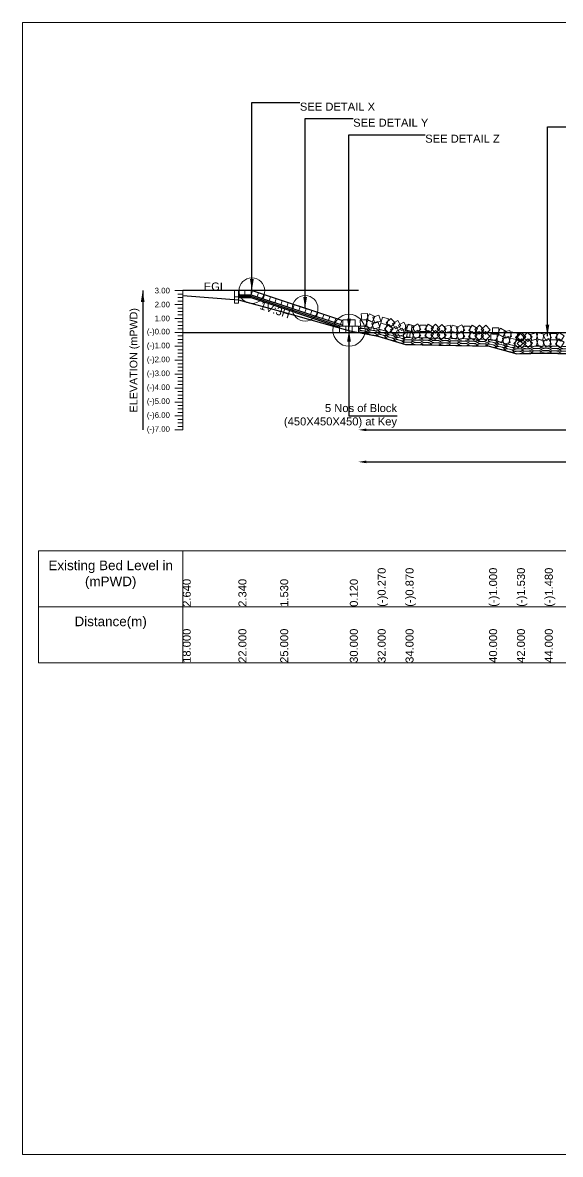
# Model space of a CAD drawing. Header units: inches. Extents: x 89000 to 305017, y -7071 to 0.
# Drawn here: x 280000 to 283359, y -7071 to 0 of the extents above; entities that cross this region are included whole.
import ezdxf

# ---------------------------------------------------------------- set-up
doc = ezdxf.new("R2010")
doc.units = ezdxf.units.IN
doc.header["$LTSCALE"] = 7
doc.header["$MEASUREMENT"] = 0
for name, color, linetype, lineweight in [('Cross section Data Border', 7, 'Continuous', 9), ('Cross Section Labels', 7, 'Continuous', 9), ('Existing_Bed_Level for Xsection', 7, 'Continuous', 25), ('Long Section Labels', 7, 'Continuous', 9)]:
    doc.layers.add(name, color=color, linetype=linetype, lineweight=lineweight)
doc.styles.get("Standard").update_dxf_attribs({"font": 'arial.ttf'})
doc.dimstyles.new('Appron Lebeling Style', dxfattribs={"dimtxt": 50, "dimasz": 50, "dimexe": 0.18, "dimexo": 0.0625, "dimgap": 0.09, "dimtad": 0, "dimtih": 1, "dimtoh": 1, "dimdec": 4, "dimzin": 0, "dimdsep": 46, "dimtxsty": 'Standard', "dimcen": 0.09, "dimse1": 1, "dimse2": 1, "dimadec": 0, "dimazin": 0, "dimtfac": 1, "dimtdec": 4, "dimtofl": 0, "dimtmove": 0, "dimatfit": 3, "dimfxl": 1, "dimtolj": 1, "dimtzin": 0, "dimarcsym": 0})
doc.dimstyles.get("Standard").update_dxf_attribs({"dimtxt": 0.18, "dimasz": 0.18, "dimexe": 0.18, "dimexo": 0.0625, "dimgap": 0.09, "dimtad": 0, "dimtih": 1, "dimtoh": 1, "dimdec": 4, "dimzin": 0, "dimdsep": 46, "dimtxsty": 'Standard', "dimcen": 0.09, "dimadec": 0, "dimazin": 0, "dimtfac": 1, "dimtdec": 4, "dimtofl": 0, "dimtmove": 0, "dimatfit": 3, "dimfxl": 1, "dimtolj": 1, "dimtzin": 0, "dimarcsym": 0})

# ---------------------------------------------------------------- blocks, each defined once
blk = doc.blocks.new('*D61')
at = {"layer": 'Cross Section Labels', "color": 0, "lineweight": -2, "transparency": 16777216}
for p, q in [((282147.5, -2544.4), (284312.6, -2544.4)), ((286722.9, -2544.4), (284557.8, -2544.4))]:
    blk.add_line(p, q, dxfattribs=at)
at = {"layer": 'Cross Section Labels', "color": 0, "transparency": 16777216}
for points in [[(282147.5, -2536), (282147.5, -2552.7), (282097.5, -2544.4)], [(286722.9, -2536), (286722.9, -2552.7), (286772.9, -2544.4)]]:
    blk.add_solid(points, dxfattribs=at)
at = {"layer": 'Defpoints', "color": 0, "transparency": 16777216}
for p in [(282097.5, -1935.4), (286772.9, -2255.1), (286772.9, -2544.4)]:
    blk.add_point(p, dxfattribs=at)
at = {"layer": 'Cross Section Labels', "color": 0, "transparency": 16777216, "insert": (284435.2, -2544.4), "char_height": 50, "attachment_point": 5}
blk.add_mtext('\\A1;54.00 m', dxfattribs=at)
blk = doc.blocks.new('*D62')
at = {"layer": 'Cross Section Labels', "color": 0, "lineweight": -2, "transparency": 16777216}
for p, q in [((282147.5, -2744.4), (284079.6, -2744.4)), ((286722.9, -2744.4), (284790.8, -2744.4))]:
    blk.add_line(p, q, dxfattribs=at)
at = {"layer": 'Cross Section Labels', "color": 0, "transparency": 16777216}
for points in [[(282147.5, -2736), (282147.5, -2752.7), (282097.5, -2744.4)], [(286722.9, -2736), (286722.9, -2752.7), (286772.9, -2744.4)]]:
    blk.add_solid(points, dxfattribs=at)
at = {"layer": 'Defpoints', "color": 0, "transparency": 16777216}
for p in [(282097.5, -1935.4), (286772.9, -2255.1), (286772.9, -2744.4)]:
    blk.add_point(p, dxfattribs=at)
at = {"layer": 'Cross Section Labels', "color": 0, "transparency": 16777216, "insert": (284435.2, -2744.4), "char_height": 50, "attachment_point": 5}
blk.add_mtext('\\A1;Block @27.00 m³/m ^JGoo Bag @27.00 m³/m ', dxfattribs=at)

msp = doc.modelspace()

# ---------------------------------------------------------------- linework, layer by layer
at = {"layer": 'Cross section Data Border'}
msp.add_lwpolyline([(280100, -3300), (289608.90592, -3300), (289608.90592, -4000), (280100, -4000)], close=True, dxfattribs=at)
for points in [[(281000, -3300), (281000, -4000)], [(280100, -3650), (289608.90592, -3650)]]:
    msp.add_lwpolyline(points, dxfattribs=at)
at = {"layer": 'Cross Section Labels'}
msp.add_lwpolyline([(280000, 0), (290000, 0), (290000, -7071), (280000, -7071)], close=True, dxfattribs=at)
for centre, radius in [((281431.98846, -1674.37), 80), ((281764.76346, -1785.295), 80), ((282038.81346, -1922.32), 100)]:
    msp.add_circle(centre, radius, dxfattribs=at)
at = {"layer": 'Existing_Bed_Level for Xsection'}
for points in [[(282097.53846, -1674.37), (281000, -1674.37)], [(281999.66346, -1863.595), (281436.00656, -1675.70937), (281431.98846, -1674.37), (281427.75301, -1674.37), (281349.45301, -1674.37)], [(281000, -1705.69), (281348, -1731.79), (281609, -1802.26), (282044, -1924.93), (282218, -1958.86), (282392, -2011.06), (282914, -2022.37), (283088, -2068.48), (283262, -2064.13), (284567, -2098.93), (285002, -2145.91), (285437, -2172.88), (285698, -2196.37), (286394, -2240.74), (286829, -2257.27), (287264, -2279.02), (287699, -2312.08), (288134, -2320.78), (288656, -2320.78), (289091, -2500)], [(281349.45301, -1700.47), (281427.75301, -1700.47), (281999.66346, -1891.10682)], [(281349.45301, -1709.17), (281426.3412, -1709.17), (281987.4912, -1896.22)], [(281349.45301, -1717.87), (281424.92938, -1717.87), (281980.08846, -1902.92303)], [(281000, -1935.37), (289091, -1935.37)]]:
    msp.add_lwpolyline(points, dxfattribs=at)
at = {"layer": 'Long Section Labels'}
for points in [[(281000, -1674.37), (280950, -1674.37)], [(281000, -1696.12), (280970, -1696.12)], [(281000, -2544.37), (281000, -2457.37), (281000, -2370.37), (281000, -2283.37), (281000, -2196.37), (281000, -2109.37), (281000, -2022.37), (281000, -1935.37), (281000, -1848.37), (281000, -1761.37), (281000, -1674.37)], [(281000, -1761.37), (280950, -1761.37)], [(281000, -1717.87), (280970, -1717.87)], [(281000, -1739.62), (280970, -1739.62)], [(281000, -1783.12), (280970, -1783.12)], [(281000, -1804.87), (280970, -1804.87)], [(281000, -1826.62), (280970, -1826.62)], [(281000, -1848.37), (280950, -1848.37)], [(281000, -1870.12), (280970, -1870.12)], [(281000, -1891.87), (280970, -1891.87)], [(281000, -1935.37), (280950, -1935.37)], [(281000, -1913.62), (280970, -1913.62)], [(281000, -1957.12), (280970, -1957.12)], [(281000, -1978.87), (280970, -1978.87)], [(281000, -2022.37), (280950, -2022.37)], [(281000, -2000.62), (280970, -2000.62)], [(281000, -2044.12), (280970, -2044.12)], [(281000, -2109.37), (280950, -2109.37)], [(281000, -2065.87), (280970, -2065.87)], [(281000, -2087.62), (280970, -2087.62)], [(281000, -2131.12), (280970, -2131.12)], [(281000, -2152.87), (280970, -2152.87)], [(281000, -2174.62), (280970, -2174.62)], [(281000, -2196.37), (280950, -2196.37)], [(281000, -2218.12), (280970, -2218.12)], [(281000, -2239.87), (280970, -2239.87)], [(281000, -2261.62), (280970, -2261.62)], [(281000, -2283.37), (280950, -2283.37)], [(281000, -2305.12), (280970, -2305.12)], [(281000, -2326.87), (280970, -2326.87)], [(281000, -2370.37), (280950, -2370.37)], [(281000, -2348.62), (280970, -2348.62)], [(281000, -2392.12), (280970, -2392.12)], [(281000, -2457.37), (280950, -2457.37)], [(281000, -2413.87), (280970, -2413.87)], [(281000, -2435.62), (280970, -2435.62)], [(281000, -2544.37), (280950, -2544.37)], [(281000, -2479.12), (280970, -2479.12)], [(281000, -2500.87), (280970, -2500.87)], [(281000, -2522.62), (280970, -2522.62)]]:
    msp.add_lwpolyline(points, dxfattribs=at)
for points in [[(281349.45301, -1674.37), (281323.35301, -1674.37), (281323.35301, -1713.52), (281349.45301, -1713.52)], [(281388.60301, -1674.37), (281349.45301, -1674.37), (281349.45301, -1700.47), (281388.60301, -1700.47)], [(281427.75301, -1674.37), (281388.60301, -1674.37), (281388.60301, -1700.47), (281427.75301, -1700.47)], [(281473.14751, -1688.08968), (281436.00656, -1675.70937), (281427.75301, -1700.47), (281464.89397, -1712.85032)], [(281510.28846, -1700.47), (281473.14751, -1688.08968), (281464.89397, -1712.85032), (281502.03492, -1725.23063)], [(281349.45301, -1713.52), (281323.35301, -1713.52), (281323.35301, -1752.67), (281349.45301, -1752.67)], [(281547.42941, -1712.85032), (281510.28846, -1700.47), (281502.03492, -1725.23063), (281539.17587, -1737.61095)], [(281584.57036, -1725.23063), (281547.42941, -1712.85032), (281539.17587, -1737.61095), (281576.31682, -1749.99127)], [(281621.71131, -1737.61095), (281584.57036, -1725.23063), (281576.31682, -1749.99127), (281613.45777, -1762.37159)], [(281658.85227, -1749.99127), (281621.71131, -1737.61095), (281613.45777, -1762.37159), (281650.59872, -1774.7519)], [(281695.99322, -1762.37159), (281658.85227, -1749.99127), (281650.59872, -1774.7519), (281687.73967, -1787.13222)], [(281733.13417, -1774.7519), (281695.99322, -1762.37159), (281687.73967, -1787.13222), (281724.88062, -1799.51254)], [(281770.27512, -1787.13222), (281733.13417, -1774.7519), (281724.88062, -1799.51254), (281762.02157, -1811.89285)], [(281807.41607, -1799.51254), (281770.27512, -1787.13222), (281762.02157, -1811.89285), (281799.16253, -1824.27317)], [(281844.55702, -1811.89285), (281807.41607, -1799.51254), (281799.16253, -1824.27317), (281836.30348, -1836.65349)], [(281881.69797, -1824.27317), (281844.55702, -1811.89285), (281836.30348, -1836.65349), (281873.44443, -1849.0338)], [(281918.83892, -1836.65349), (281881.69797, -1824.27317), (281873.44443, -1849.0338), (281910.58538, -1861.41412)], [(281955.97987, -1849.0338), (281918.83892, -1836.65349), (281910.58538, -1861.41412), (281947.72633, -1873.79444)], [(282154.65357, -1817.04187), (282115.59786, -1819.75735), (282118.31334, -1858.81306), (282157.36905, -1856.09758)], [(282201.09188, -1836.42869), (282165.91779, -1819.23839), (282148.7275, -1854.41248), (282183.90159, -1871.60277)], [(282225.5012, -1828.04671), (282188.46893, -1840.74842), (282201.17065, -1877.78069), (282238.20292, -1865.07897)], [(281993.12083, -1861.41412), (281955.97987, -1849.0338), (281947.72633, -1873.79444), (281984.86728, -1886.17476)], [(282019.23846, -1896.22), (281980.08846, -1896.22), (281980.08846, -1935.37), (282019.23846, -1935.37)], [(282038.81346, -1857.07), (281999.66346, -1857.07), (281999.66346, -1896.22), (282038.81346, -1896.22)], [(282058.38846, -1896.22), (282019.23846, -1896.22), (282019.23846, -1935.37), (282058.38846, -1935.37)], [(282077.96346, -1857.07), (282038.81346, -1857.07), (282038.81346, -1896.22), (282077.96346, -1896.22)], [(282097.53846, -1896.22), (282058.38846, -1896.22), (282058.38846, -1935.37), (282097.53846, -1935.37)], [(282147.16045, -1855.46811), (282108.10474, -1858.18359), (282110.82022, -1897.2393), (282149.87593, -1894.52382)], [(282193.59876, -1874.85492), (282158.42468, -1857.66463), (282141.23438, -1892.83872), (282176.40847, -1910.02901)], [(282218.00809, -1866.47294), (282180.97582, -1879.17466), (282193.67754, -1916.20693), (282230.7098, -1903.50521)], [(282274.44044, -1888.59469), (282236.94155, -1877.34502), (282225.69188, -1914.84392), (282263.19077, -1926.09359)], [(282285.69011, -1851.09579), (282248.19122, -1839.84612), (282236.94155, -1877.34502), (282274.44044, -1888.59469)], [(282315.2366, -1913.7733), (282288.36938, -1885.29743), (282259.89352, -1912.16465), (282286.76074, -1940.64052)], [(282326.48627, -1876.2744), (282299.61905, -1847.79854), (282271.14319, -1874.66576), (282298.01041, -1903.14162)], [(282333.02923, -1897.70609), (282298.5514, -1916.25337), (282317.09868, -1950.7312), (282351.57651, -1932.18392)], [(282344.2789, -1860.20719), (282309.80107, -1878.75447), (282328.34835, -1913.2323), (282362.82618, -1894.68502)], [(282389.08175, -1943.41248), (282370.50702, -1908.94943), (282336.04397, -1927.52416), (282354.6187, -1961.98721)], [(282400.33142, -1905.91358), (282381.75669, -1871.45053), (282347.29364, -1890.02526), (282365.86837, -1924.48831)], [(282431.45447, -1890.22911), (282392.32145, -1889.07605), (282391.16838, -1928.20906), (282430.3014, -1929.36213)], [(282446.88102, -1895.28984), (282409.29559, -1884.33276), (282398.3385, -1921.91819), (282435.92394, -1932.87527)], [(282469.50898, -1882.87824), (282435.17675, -1901.69366), (282453.99217, -1936.02589), (282488.3244, -1917.21048)], [(282520.88582, -1891.15374), (282481.74501, -1890.30569), (282480.89696, -1929.4465), (282520.03777, -1930.29455)], [(282566.91713, -1904.54803), (282533.43207, -1884.26324), (282513.14727, -1917.7483), (282546.63234, -1938.0331)], [(282579.7837, -1884.31973), (282551.49652, -1911.38554), (282578.56233, -1939.67271), (282606.84951, -1912.6069)], [(282645.9908, -1913.43291), (282618.90247, -1885.1673), (282590.63686, -1912.25563), (282617.72519, -1940.52124)], [(282671.80759, -1890.02052), (282633.78284, -1899.33938), (282643.1017, -1937.36413), (282681.12645, -1928.04526)], [(282720.86672, -1901.2262), (282683.28128, -1890.26911), (282672.3242, -1927.85455), (282709.90963, -1938.81163)], [(282743.49468, -1888.8146), (282709.16244, -1907.63001), (282727.97786, -1941.96225), (282762.3101, -1923.14683)], [(282794.87152, -1897.09009), (282755.73071, -1896.24204), (282754.88265, -1935.38286), (282794.02347, -1936.23091)], [(282840.90283, -1910.48439), (282807.41776, -1890.1996), (282787.13297, -1923.68466), (282820.61804, -1943.96946)], [(282853.7694, -1890.25608), (282825.48222, -1917.32189), (282852.54803, -1945.60907), (282880.83521, -1918.54326)], [(282919.9765, -1919.36927), (282892.88817, -1891.10366), (282864.62256, -1918.19198), (282891.71089, -1946.4576)], [(282974.62892, -1906.97838), (282935.47909, -1907.09404), (282935.59475, -1946.24387), (282974.74458, -1946.12821)], [(282420.2048, -1927.72801), (282381.07178, -1926.57495), (282379.91872, -1965.70796), (282419.05173, -1966.86103)], [(282446.03297, -1934.43065), (282408.44754, -1923.47357), (282397.49045, -1961.05901), (282435.07589, -1972.01609)], [(282468.66093, -1922.01905), (282434.3287, -1940.83447), (282453.14412, -1975.16671), (282487.47635, -1956.35129)], [(282520.03777, -1930.29455), (282480.89696, -1929.4465), (282480.04891, -1968.58731), (282519.18972, -1969.43536)], [(282566.06908, -1943.68885), (282532.58402, -1923.40405), (282512.29922, -1956.88912), (282545.78429, -1977.17391)], [(282578.93565, -1923.46054), (282550.64847, -1950.52635), (282577.71428, -1978.81353), (282606.00146, -1951.74772)], [(282645.14275, -1952.57373), (282618.05442, -1924.30811), (282589.78881, -1951.39644), (282616.87714, -1979.66206)], [(282670.95954, -1929.16133), (282632.93479, -1938.48019), (282642.25365, -1976.50494), (282680.2784, -1967.18608)], [(282720.01867, -1940.36701), (282682.43323, -1929.40993), (282671.47615, -1966.99536), (282709.06158, -1977.95244)], [(282742.64663, -1927.95541), (282708.31439, -1946.77083), (282727.12981, -1981.10307), (282761.46205, -1962.28765)], [(282794.02347, -1936.23091), (282754.88265, -1935.38286), (282754.0346, -1974.52367), (282793.17542, -1975.37172)], [(282840.05478, -1949.6252), (282806.56971, -1929.34041), (282786.28492, -1962.82547), (282819.76999, -1983.11027)], [(282852.92135, -1929.3969), (282824.63417, -1956.46271), (282851.69998, -1984.74988), (282879.98716, -1957.68407)], [(282919.12845, -1958.51008), (282892.04012, -1930.24447), (282863.77451, -1957.3328), (282890.86283, -1985.59841)], [(282964.60033, -1944.82214), (282925.4505, -1944.9378), (282925.56616, -1984.08763), (282964.71599, -1983.97197)], [(283009.64856, -1967.25029), (282975.6938, -1947.76191), (282956.20543, -1981.71667), (282990.16019, -2001.20505)], [(283019.67716, -1929.40653), (282985.7224, -1909.91815), (282966.23402, -1943.87291), (283000.18878, -1963.36129)], [(283034.56067, -1960.50792), (282996.7666, -1970.72215), (283006.98083, -2008.51622), (283044.7749, -1998.30199)], [(283044.58927, -1922.66417), (283006.79519, -1932.8784), (283017.00942, -1970.67247), (283054.8035, -1960.45824)], [(283082.55068, -1980.63309), (283044.70693, -1970.60449), (283034.67833, -2008.44825), (283072.52209, -2018.47684)], [(283092.57928, -1942.78933), (283054.73552, -1932.76074), (283044.70693, -1970.60449), (283082.55068, -1980.63309)], [(283124.14134, -2004.47646), (283096.36545, -1976.88619), (283068.77519, -2004.66207), (283096.55107, -2032.25234)], [(283134.16993, -1966.6327), (283106.39405, -1939.04243), (283078.80378, -1966.81831), (283106.57966, -1994.40858)], [(283115.6877, -1936.96872), (283088.69369, -1965.32442), (283117.04939, -1992.31843), (283144.04341, -1963.96273)], [(283116.66615, -1976.10649), (283089.67214, -2004.46219), (283118.02784, -2031.4562), (283145.02185, -2003.1005)], [(283183.18063, -1962.96225), (283154.80344, -1935.99082), (283127.83201, -1964.36801), (283156.2092, -1991.33944)], [(283184.15907, -2002.10002), (283155.78188, -1975.1286), (283128.81046, -2003.50578), (283157.18765, -2030.47721)], [(283207.87733, -1938.37121), (283170.32861, -1949.45344), (283181.41085, -1987.00217), (283218.95957, -1975.91993)], [(283208.85578, -1977.50898), (283171.30706, -1988.59122), (283182.38929, -2026.13994), (283219.93802, -2015.0577)], [(283257.40572, -1947.27652), (283219.35014, -1938.08439), (283210.15801, -1976.13997), (283248.21359, -1985.3321)], [(283258.38416, -1986.41429), (283220.32858, -1977.22216), (283211.13645, -2015.27774), (283249.19203, -2024.46987)], [(283285.09132, -1974.03288), (283250.66549, -1992.6765), (283269.30912, -2027.10233), (283303.73494, -2008.45871)], [(283286.13495, -1934.89679), (283251.70912, -1953.54042), (283270.35274, -1987.96625), (283304.77857, -1969.32262)], [(283337.46979, -1943.42892), (283298.3337, -1942.38529), (283297.29008, -1981.52138), (283336.42616, -1982.56501)], [(283382.38997, -1996.18916), (283349.00668, -1975.73729), (283328.55482, -2009.12057), (283361.9381, -2029.57244)], [(283383.4336, -1957.05307), (283350.05031, -1936.6012), (283329.59845, -1969.98449), (283362.98173, -1990.43635)], [(283336.42616, -1982.56501), (283297.29008, -1981.52138), (283296.24645, -2020.65747), (283335.38253, -2021.70109)]]:
    msp.add_lwpolyline(points, close=True, dxfattribs=at)
for centre, major_axis in [((282130.2029, -1919.13671), (28.41834, -5.54158)), ((282133.03363, -1904.62013), (28.41834, -5.54158)), ((282189.87031, -1915.70328), (28.41834, -5.54158)), ((282127.37217, -1933.65329), (28.41834, -5.54158)), ((282184.20884, -1944.73644), (28.41834, -5.54158)), ((282187.03957, -1930.21986), (28.41834, -5.54158)), ((282241.23309, -1958.10932), (27.73252, -8.31976)), ((282245.48296, -1943.94307), (27.73252, -8.31976)), ((282249.73284, -1929.77682), (27.73252, -8.31976)), ((282296.69812, -1974.74883), (27.73252, -8.31976)), ((282300.948, -1960.58258), (27.73252, -8.31976)), ((282305.19787, -1946.41633), (27.73252, -8.31976)), ((282352.16316, -1991.38834), (27.73252, -8.31976)), ((282356.41304, -1977.22209), (27.73252, -8.31976)), ((282360.66291, -1963.05584), (27.73252, -8.31976)), ((282406.89545, -1974.39906), (28.94681, -0.62718)), ((282464.78906, -1975.65342), (28.94681, -0.62718)), ((282522.68268, -1976.90778), (28.94681, -0.62718)), ((282580.57629, -1978.16214), (28.94681, -0.62718)), ((282638.4699, -1979.4165), (28.94681, -0.62718)), ((282696.36351, -1980.67086), (28.94681, -0.62718)), ((282754.25713, -1981.92523), (28.94681, -0.62718)), ((282812.15074, -1983.17959), (28.94681, -0.62718)), ((282870.04435, -1984.43395), (28.94681, -0.62718)), ((282936.17314, -1989.99462), (27.98756, -7.4167)), ((282406.2547, -2003.97212), (28.94681, -0.62718)), ((282406.57508, -1989.18559), (28.94681, -0.62718)), ((282464.14831, -2005.22648), (28.94681, -0.62718)), ((282464.46869, -1990.43995), (28.94681, -0.62718)), ((282522.04193, -2006.48084), (28.94681, -0.62718)), ((282522.3623, -1991.69431), (28.94681, -0.62718)), ((282579.93554, -2007.7352), (28.94681, -0.62718)), ((282580.25591, -1992.94867), (28.94681, -0.62718)), ((282637.82915, -2008.98956), (28.94681, -0.62718)), ((282638.14953, -1994.20303), (28.94681, -0.62718)), ((282695.72276, -2010.24392), (28.94681, -0.62718)), ((282696.04314, -1995.45739), (28.94681, -0.62718)), ((282753.61638, -2011.49829), (28.94681, -0.62718)), ((282753.93675, -1996.71176), (28.94681, -0.62718)), ((282811.50999, -2012.75265), (28.94681, -0.62718)), ((282811.83036, -1997.96612), (28.94681, -0.62718)), ((282869.4036, -2014.00701), (28.94681, -0.62718)), ((282869.72398, -1999.22048), (28.94681, -0.62718)), ((282928.59598, -2018.58768), (27.98756, -7.4167)), ((282932.38456, -2004.29115), (27.98756, -7.4167)), ((282984.5711, -2033.42109), (27.98756, -7.4167)), ((282988.35968, -2019.12456), (27.98756, -7.4167)), ((282992.14826, -2004.82803), (27.98756, -7.4167)), ((283040.54622, -2048.2545), (27.98756, -7.4167)), ((283044.3348, -2033.95797), (27.98756, -7.4167)), ((283048.12338, -2019.66144), (27.98756, -7.4167)), ((283093.92956, -2031.34521), (28.94456, 0.72361)), ((283094.29919, -2046.13059), (28.94456, 0.72361)), ((283151.81867, -2029.89798), (28.94456, 0.72361)), ((283152.18831, -2044.68336), (28.94456, 0.72361)), ((283209.70779, -2028.45075), (28.94456, 0.72361)), ((283210.07742, -2043.23613), (28.94456, 0.72361)), ((283210.44705, -2058.02151), (28.94456, 0.72361)), ((283268.71783, -2056.91151), (28.94331, -0.77182)), ((283269.11209, -2042.12677), (28.94331, -0.77182)), ((283269.50635, -2027.34203), (28.94331, -0.77182)), ((283326.99871, -2043.67041), (28.94331, -0.77182)), ((283327.39297, -2028.88567), (28.94331, -0.77182)), ((283384.88534, -2045.21406), (28.94331, -0.77182)), ((283385.2796, -2030.42931), (28.94331, -0.77182)), ((283094.66883, -2060.91597), (28.94456, 0.72361)), ((283152.55794, -2059.46874), (28.94456, 0.72361)), ((283326.60445, -2058.45516), (28.94331, -0.77182)), ((283384.49108, -2059.9988), (28.94331, -0.77182))]:
    msp.add_ellipse(centre, major_axis=major_axis, ratio=0.255, dxfattribs=at)

# ---------------------------------------------------------------- texts
at = {"layer": 'Cross section Data Border', "char_height": 60, "width": 800, "attachment_point": 5}
for s, insert in [('Existing Bed Level in (mPWD)', (280550, -3450)), ('Distance(m)', (280550, -3750))]:
    msp.add_mtext(s, dxfattribs=dict(at, insert=insert))
at = {"layer": 'Cross Section Labels', "char_height": 50}
for s, insert, attachment_point in [('SEE DETAIL X', (281731.98846, -500), 1), ('SEE DETAIL Y', (282064.76346, -600), 1), ('SEE DETAIL Z', (282514.98846, -700), 1), ('EGL', (281271.15301, -1674.37), 9), ('5 Nos of Block ^J(450X450X450) at Key', (282338.81346, -2457.37), 6)]:
    msp.add_mtext(s, dxfattribs=dict(at, insert=insert, attachment_point=attachment_point))
at = {"layer": 'Cross Section Labels', "insert": (281584.62005, -1771.10022), "char_height": 50, "attachment_point": 2, "rotation": 341.565051177}
msp.add_mtext('1V:3H', dxfattribs=at)
at = {"layer": 'Long Section Labels', "char_height": 35, "attachment_point": 6}
for s, insert in [('3.00', (280920, -1674.37)), ('2.00', (280920, -1761.37)), ('1.00', (280920, -1848.37)), ('(-)0.00', (280920, -1935.37)), ('(-)1.00', (280920, -2022.37)), ('(-)2.00', (280920, -2109.37)), ('(-)3.00', (280920, -2196.37)), ('(-)4.00', (280920, -2283.37)), ('(-)5.00', (280920, -2370.37)), ('(-)6.00', (280920, -2457.37)), ('(-)7.00', (280920, -2544.37))]:
    msp.add_mtext(s, dxfattribs=dict(at, insert=insert))
at = {"layer": 'Long Section Labels', "rotation": 90}
for s, insert, char_height, attachment_point in [('ELEVATION (mPWD)', (280700, -2109.37), 48, 5), ('(-)0.270', (282218, -3650), 50, 1), ('(-)0.870', (282392, -3650), 50, 1), ('(-)1.000', (282914, -3650), 50, 1), ('(-)1.530', (283088, -3650), 50, 1), ('(-)1.480', (283262, -3650), 50, 1), ('2.640', (281000, -3650), 50, 1), ('2.340', (281348, -3650), 50, 1), ('1.530', (281609, -3650), 50, 1), ('0.120', (282044, -3650), 50, 1), ('18.000', (281000, -4000), 50, 1), ('22.000', (281348, -4000), 50, 1), ('25.000', (281609, -4000), 50, 1), ('30.000', (282044, -4000), 50, 1), ('32.000', (282218, -4000), 50, 1), ('34.000', (282392, -4000), 50, 1), ('40.000', (282914, -4000), 50, 1), ('42.000', (283088, -4000), 50, 1), ('44.000', (283262, -4000), 50, 1)]:
    msp.add_mtext(s, dxfattribs=dict(at, insert=insert, char_height=char_height, attachment_point=attachment_point))

# ---------------------------------------------------------------- dimensions: what is measured, and where the dimension line sits
at = {"layer": 'Cross Section Labels'}
for base, text, picture, middle in [((286772.85546, -2544.37), '54.00 m', '*D61', (284435.19696, -2544.37)), ((286772.85546, -2744.37), 'Block @27.00 m³/m ^JGoo Bag @27.00 m³/m ', '*D62', (284435.19696, -2744.37))]:
    dim = msp.add_linear_dim(base=base, p1=(282097.53846, -1935.37), p2=(286772.85546, -2255.13651), text=text, dimstyle='Appron Lebeling Style', dxfattribs=at)
    dim.commit()
    dim.dimension.update_dxf_attribs({"geometry": picture, "text_midpoint": middle})

# ---------------------------------------------------------------- leaders
at = {"layer": 'Cross Section Labels', "annotation_type": 0, "has_hookline": 1}
for points, hookline_direction, text_width in [([(281431.98846, -1674.37), (281431.98846, -500), (281731.89846, -500)], 0, 466.13233), ([(281764.76346, -1785.295), (281764.76346, -600), (282064.67346, -600)], 0, 466.03001), ([(282038.81346, -1922.32), (282038.81346, -700), (282514.89846, -700)], 0, 460.91405), ([(283278.3329, -1958.09191), (283278.3329, -650), (284759.24942, -650)], 0, 2510.77763), ([(282038.81346, -1922.32), (282038.81346, -2457.37), (282338.90346, -2457.37)], 1, 701.90996)]:
    msp.add_leader(points, dimstyle='Standard', override={"dimasz": 72}, dxfattribs=dict(at, hookline_direction=hookline_direction, text_width=text_width))
at = {"layer": 'Long Section Labels'}
msp.add_leader([(280750, -1674.37), (280750, -2544.37)], dimstyle='Standard', override={"dimasz": 72}, dxfattribs=at)

doc.saveas('drawing.dxf')
